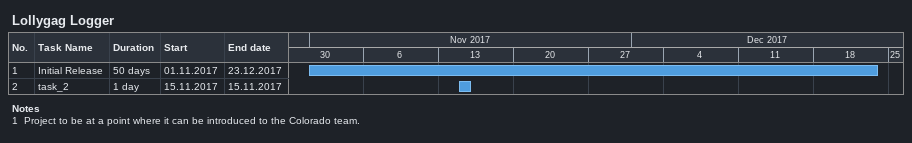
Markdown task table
Lollygag Logger

| ID | Task | Duration | Start | Finish |
|---|---|---|---|---|
| 1 | Initial Release | 50d | 2017-11-01 | 2017-12-23 |
| 2 | task_2 | 1d | 2017-11-15 | 2017-11-15 |

Notes
- 1: Project to be at a point where it can be introduced to the Colorado team.
